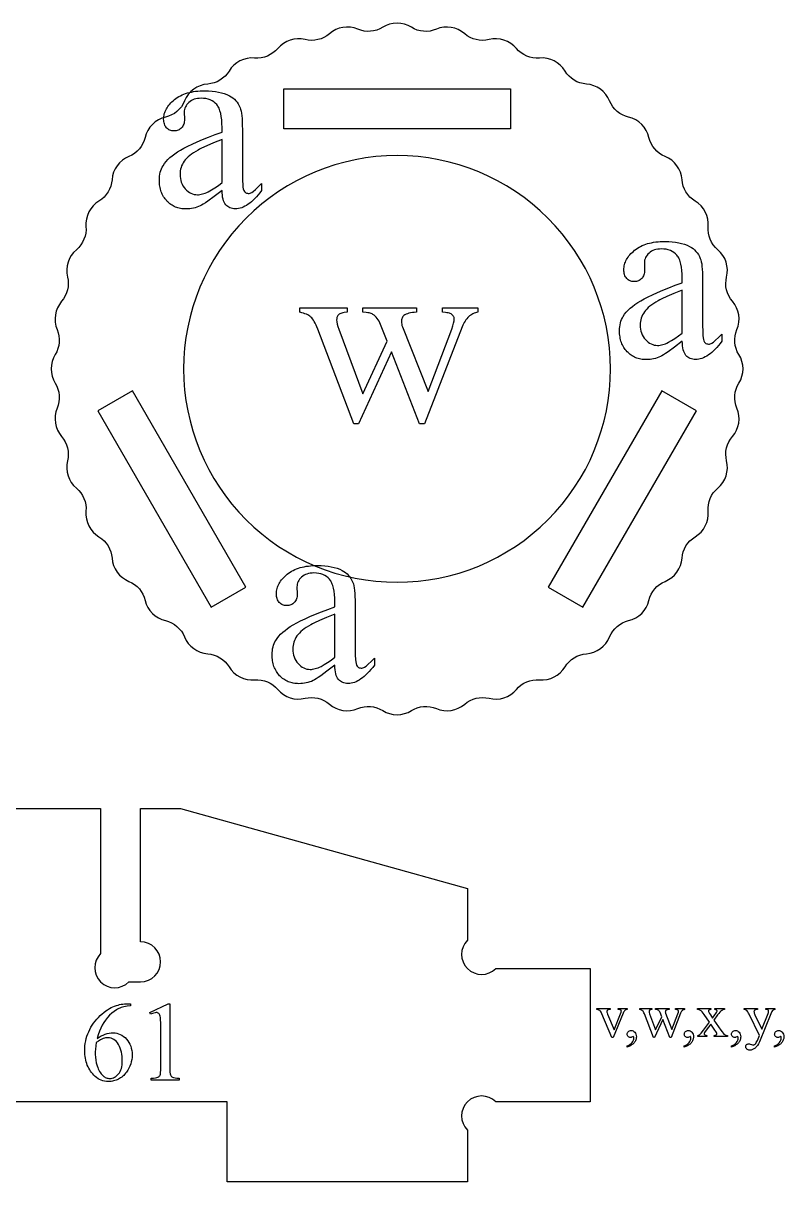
# Model space of a CAD drawing. Extents: x 5 to 599, y -219 to 392.
# Drawn here: x 216.5 to 276.8, y 102.6 to 194.6 of the extents above; entities that cross this region are included whole.
import ezdxf

# ---------------------------------------------------------------- set-up
doc = ezdxf.new("R2010")
doc.units = 0
doc.header["$MEASUREMENT"] = 0
for name, color, linetype in [('EXT', 1, 'CONTINUOUS'), ('INT', 5, 'CONTINUOUS'), ('TEXT', 18, 'CONTINUOUS')]:
    doc.layers.add(name, color=color, linetype=linetype)

msp = doc.modelspace()

# ---------------------------------------------------------------- linework, layer by layer
at = {"layer": 'EXT'}
msp.add_lwpolyline([(219.184, 164.032, 0.286149), (219.54, 161.781, -0.244114), (220.004, 159.851, 0.286149), (220.708, 157.684, -0.244114), (221.467, 155.851, 0.286149), (222.502, 153.821, -0.244114), (223.539, 152.129, 0.286149), (224.878, 150.285, -0.244114), (226.167, 148.776, 0.286149), (227.778, 147.165, -0.244114), (229.287, 145.876, 0.286149), (231.13, 144.537, -0.244114), (232.823, 143.5, 0.286149), (234.853, 142.466, -0.244114), (236.686, 141.706, 0.286149), (238.853, 141.002, -0.244114), (240.783, 140.539, 0.286149), (243.033, 140.182, -0.244114), (245.012, 140.026, 0.286149), (247.29, 140.026, -0.244114), (249.269, 140.182, 0.286149), (251.519, 140.539, -0.244114), (253.449, 141.002, 0.286149), (255.616, 141.706, -0.244114), (257.45, 142.466, 0.286149), (259.48, 143.5, -0.244114), (261.172, 144.537, 0.286149), (263.015, 145.876, -0.244114), (264.524, 147.165, 0.286149), (266.136, 148.776, -0.244114), (267.424, 150.285, 0.286149), (268.764, 152.129, -0.244114), (269.801, 153.821, 0.286149), (270.835, 155.851, -0.244114), (271.595, 157.684, 0.286149), (272.299, 159.851, -0.244114), (272.762, 161.781, 0.286149), (273.118, 164.032, -0.244114), (273.274, 166.01, 0.286149), (273.274, 168.289, -0.244114), (273.118, 170.267, 0.286149), (272.762, 172.518, -0.244114), (272.299, 174.447, 0.286149), (271.595, 176.614, -0.244114), (270.835, 178.448, 0.286149), (269.801, 180.478, -0.244114), (268.764, 182.17, 0.286149), (267.424, 184.013, -0.244114), (266.136, 185.523, 0.286149), (264.524, 187.134, -0.244114), (263.015, 188.423, 0.286149), (261.172, 189.762, -0.244114), (259.48, 190.799, 0.286149), (257.45, 191.833, -0.244114), (255.616, 192.593, 0.286149), (253.449, 193.297, -0.244114), (251.519, 193.76, 0.286149), (249.269, 194.117, -0.244114), (247.29, 194.272, 0.286149), (245.012, 194.272, -0.244114), (243.033, 194.117, 0.286149), (240.783, 193.76, -0.244114), (238.853, 193.297, 0.286149), (236.686, 192.593, -0.244114), (234.853, 191.833, 0.286149), (232.823, 190.799, -0.244114), (231.13, 189.762, 0.286149), (229.287, 188.423, -0.244114), (227.778, 187.134, 0.286149), (226.167, 185.523, -0.244114), (224.878, 184.013, 0.286149), (223.539, 182.17, -0.244114), (222.502, 180.478, 0.286149), (221.467, 178.448, -0.244114), (220.708, 176.614, 0.286149), (220.004, 174.447, -0.244114), (219.54, 172.518, 0.286149), (219.184, 170.267, -0.244114), (219.028, 168.289, 0.286149), (219.028, 166.01, -0.244114)], format="xyb", close=True, dxfattribs=at)
msp.add_lwpolyline([(213.104, 132.25), (222.63, 132.25), (222.63, 120.736, 1), (224.875, 118.491), (225.805, 118.491, 1), (225.805, 121.666), (225.805, 132.25), (228.98, 132.25), (251.736, 125.899), (251.736, 121.794, 1), (253.981, 119.549), (261.473, 119.549), (261.473, 108.965), (253.981, 108.965, 1), (251.736, 106.72), (251.736, 102.615), (232.685, 102.615), (232.685, 108.965), (203.05, 108.965)], format="xyb", dxfattribs=at)
at = {"layer": 'INT'}
for points in [[(237.155, 186.201), (237.155, 189.376), (255.148, 189.376), (255.148, 186.201)], [(231.401, 148.245), (234.151, 149.833), (225.154, 165.415), (222.404, 163.827)], [(260.902, 148.245), (269.898, 163.827), (267.148, 165.415), (258.152, 149.833)]]:
    msp.add_lwpolyline(points, close=True, dxfattribs=at)
msp.add_lwpolyline([(246.151, 184.084, 0.414214), (229.217, 167.149, 0.414214), (246.151, 150.215, 0.414214), (263.086, 167.149, 0.414214)], format="xyb", close=True, dxfattribs=at)
at = {"layer": 'TEXT'}
for points in [[(232.267, 181.319), (231.643, 180.843), (231.148, 180.48), (230.948, 180.34), (230.78, 180.229), (230.644, 180.145), (230.54, 180.09), (230.407, 180.032), (230.273, 179.983), (230.135, 179.941), (229.996, 179.907), (229.855, 179.88), (229.712, 179.861), (229.566, 179.85), (229.418, 179.846), (229.304, 179.848), (229.192, 179.856), (229.082, 179.868), (228.975, 179.885), (228.871, 179.908), (228.769, 179.935), (228.67, 179.967), (228.573, 180.004), (228.479, 180.046), (228.387, 180.093), (228.298, 180.145), (228.212, 180.202), (228.128, 180.264), (228.046, 180.331), (227.968, 180.403), (227.891, 180.48), (227.819, 180.561), (227.751, 180.645), (227.687, 180.732), (227.629, 180.822), (227.575, 180.915), (227.526, 181.012), (227.481, 181.111), (227.441, 181.214), (227.406, 181.32), (227.376, 181.429), (227.35, 181.541), (227.329, 181.656), (227.312, 181.775), (227.301, 181.896), (227.291, 182.148), (227.296, 182.309), (227.31, 182.464), (227.332, 182.614), (227.364, 182.758), (227.406, 182.897), (227.456, 183.03), (227.515, 183.158), (227.584, 183.28), (227.693, 183.445), (227.821, 183.607), (227.967, 183.767), (228.132, 183.924), (228.315, 184.079), (228.516, 184.231), (228.736, 184.381), (228.974, 184.529), (229.242, 184.679), (229.551, 184.837), (229.902, 185.004), (230.293, 185.178), (230.725, 185.36), (231.198, 185.55), (231.712, 185.748), (232.267, 185.953), (232.267, 186.305), (232.26, 186.626), (232.241, 186.92), (232.207, 187.189), (232.161, 187.431), (232.101, 187.648), (232.067, 187.746), (232.028, 187.838), (231.987, 187.923), (231.942, 188.001), (231.894, 188.073), (231.843, 188.139), (231.731, 188.255), (231.606, 188.357), (231.47, 188.442), (231.322, 188.512), (231.162, 188.566), (230.989, 188.605), (230.805, 188.629), (230.609, 188.636), (230.459, 188.631), (230.317, 188.616), (230.183, 188.59), (230.057, 188.554), (229.939, 188.507), (229.829, 188.45), (229.727, 188.382), (229.633, 188.305), (229.546, 188.22), (229.471, 188.133), (229.407, 188.042), (229.355, 187.949), (229.314, 187.852), (229.285, 187.752), (229.268, 187.649), (229.262, 187.544), (229.282, 186.978), (229.278, 186.869), (229.267, 186.766), (229.249, 186.67), (229.224, 186.58), (229.192, 186.497), (229.153, 186.42), (229.106, 186.349), (229.052, 186.285), (228.993, 186.228), (228.929, 186.178), (228.86, 186.136), (228.788, 186.102), (228.71, 186.075), (228.629, 186.056), (228.543, 186.045), (228.452, 186.041), (228.364, 186.045), (228.28, 186.057), (228.2, 186.077), (228.124, 186.105), (228.052, 186.14), (227.985, 186.184), (227.921, 186.235), (227.862, 186.295), (227.808, 186.361), (227.762, 186.433), (227.722, 186.511), (227.69, 186.595), (227.665, 186.684), (227.647, 186.78), (227.636, 186.881), (227.633, 186.988), (227.636, 187.092), (227.646, 187.195), (227.663, 187.297), (227.686, 187.399), (227.717, 187.499), (227.753, 187.598), (227.797, 187.696), (227.847, 187.792), (227.904, 187.888), (227.968, 187.983), (228.039, 188.077), (228.116, 188.169), (228.2, 188.261), (228.29, 188.351), (228.387, 188.441), (228.491, 188.529), (228.601, 188.614), (228.717, 188.694), (228.838, 188.768), (228.964, 188.836), (229.096, 188.9), (229.233, 188.957), (229.375, 189.009), (229.523, 189.056), (229.676, 189.097), (229.835, 189.133), (229.999, 189.163), (230.169, 189.188), (230.344, 189.207), (230.524, 189.221), (230.71, 189.229), (230.901, 189.232), (231.192, 189.225), (231.47, 189.207), (231.734, 189.175), (231.984, 189.132), (232.221, 189.075), (232.445, 189.007), (232.656, 188.925), (232.853, 188.832), (232.992, 188.751), (233.121, 188.659), (233.242, 188.557), (233.353, 188.444), (233.454, 188.32), (233.546, 188.186), (233.628, 188.041), (233.701, 187.885), (233.743, 187.767), (233.778, 187.621), (233.808, 187.447), (233.833, 187.246), (233.852, 187.018), (233.866, 186.762), (233.874, 186.479), (233.877, 186.168), (233.877, 183.134), (233.88, 182.557), (233.889, 182.103), (233.904, 181.774), (233.926, 181.568), (233.954, 181.436), (233.99, 181.327), (234.035, 181.243), (234.06, 181.21), (234.087, 181.182), (234.145, 181.14), (234.207, 181.109), (234.274, 181.091), (234.345, 181.085), (234.421, 181.089), (234.492, 181.102), (234.558, 181.123), (234.618, 181.153), (234.745, 181.245), (234.918, 181.395), (235.14, 181.601), (235.409, 181.865), (235.409, 181.319), (235.273, 181.142), (235.137, 180.976), (235.002, 180.822), (234.868, 180.679), (234.735, 180.547), (234.603, 180.427), (234.471, 180.319), (234.34, 180.221), (234.21, 180.136), (234.081, 180.061), (233.952, 179.998), (233.825, 179.947), (233.697, 179.907), (233.571, 179.878), (233.446, 179.861), (233.321, 179.855), (233.204, 179.861), (233.094, 179.876), (232.99, 179.902), (232.892, 179.938), (232.799, 179.985), (232.713, 180.042), (232.634, 180.109), (232.56, 180.187), (232.493, 180.277), (232.435, 180.382), (232.386, 180.502), (232.345, 180.636), (232.313, 180.785), (232.289, 180.948), (232.274, 181.126)], [(232.267, 181.953), (232.267, 185.358), (231.596, 185.087), (231.055, 184.858), (230.644, 184.672), (230.488, 184.595), (230.365, 184.529), (230.179, 184.421), (230.007, 184.312), (229.848, 184.201), (229.704, 184.09), (229.573, 183.977), (229.455, 183.863), (229.352, 183.748), (229.262, 183.631), (229.184, 183.513), (229.117, 183.392), (229.06, 183.268), (229.013, 183.141), (228.977, 183.012), (228.951, 182.879), (228.936, 182.744), (228.93, 182.607), (228.937, 182.435), (228.957, 182.271), (228.989, 182.114), (229.035, 181.964), (229.094, 181.822), (229.166, 181.688), (229.252, 181.561), (229.35, 181.441), (229.457, 181.332), (229.568, 181.238), (229.682, 181.159), (229.801, 181.093), (229.924, 181.043), (230.051, 181.006), (230.181, 180.985), (230.316, 180.977), (230.41, 180.981), (230.508, 180.993), (230.61, 181.012), (230.716, 181.038), (230.825, 181.073), (230.938, 181.115), (231.054, 181.164), (231.174, 181.221), (231.426, 181.359), (231.691, 181.526), (231.972, 181.724)], [(268.779, 169.358), (268.155, 168.883), (267.659, 168.519), (267.46, 168.379), (267.292, 168.268), (267.156, 168.184), (267.052, 168.129), (266.919, 168.072), (266.784, 168.022), (266.647, 167.98), (266.508, 167.946), (266.367, 167.919), (266.223, 167.9), (266.078, 167.889), (265.93, 167.885), (265.816, 167.887), (265.703, 167.895), (265.594, 167.907), (265.487, 167.925), (265.383, 167.947), (265.281, 167.974), (265.182, 168.006), (265.085, 168.043), (264.991, 168.086), (264.899, 168.133), (264.81, 168.185), (264.724, 168.242), (264.64, 168.304), (264.558, 168.37), (264.479, 168.442), (264.403, 168.519), (264.331, 168.6), (264.263, 168.684), (264.199, 168.771), (264.141, 168.861), (264.087, 168.955), (264.038, 169.051), (263.993, 169.151), (263.953, 169.253), (263.918, 169.359), (263.888, 169.468), (263.862, 169.58), (263.841, 169.695), (263.824, 169.814), (263.813, 169.935), (263.803, 170.187), (263.808, 170.348), (263.821, 170.503), (263.844, 170.653), (263.876, 170.797), (263.917, 170.936), (263.968, 171.069), (264.027, 171.197), (264.096, 171.319), (264.205, 171.484), (264.333, 171.646), (264.479, 171.806), (264.643, 171.963), (264.826, 172.118), (265.028, 172.271), (265.248, 172.421), (265.486, 172.568), (265.754, 172.718), (266.063, 172.877), (266.413, 173.043), (266.805, 173.217), (267.237, 173.399), (267.71, 173.589), (268.224, 173.787), (268.779, 173.993), (268.779, 174.344), (268.772, 174.665), (268.753, 174.96), (268.719, 175.228), (268.673, 175.471), (268.613, 175.687), (268.578, 175.785), (268.54, 175.877), (268.499, 175.962), (268.454, 176.041), (268.406, 176.113), (268.355, 176.178), (268.243, 176.295), (268.118, 176.396), (267.982, 176.481), (267.834, 176.551), (267.674, 176.606), (267.501, 176.645), (267.317, 176.668), (267.12, 176.676), (266.971, 176.67), (266.829, 176.655), (266.695, 176.629), (266.569, 176.593), (266.451, 176.546), (266.341, 176.489), (266.239, 176.422), (266.145, 176.344), (266.058, 176.259), (265.983, 176.172), (265.919, 176.081), (265.867, 175.988), (265.826, 175.891), (265.797, 175.791), (265.78, 175.689), (265.774, 175.583), (265.794, 175.017), (265.79, 174.908), (265.779, 174.805), (265.761, 174.709), (265.736, 174.619), (265.704, 174.536), (265.665, 174.459), (265.618, 174.388), (265.564, 174.324), (265.505, 174.267), (265.441, 174.218), (265.372, 174.176), (265.3, 174.141), (265.222, 174.115), (265.141, 174.096), (265.055, 174.084), (264.964, 174.08), (264.876, 174.084), (264.792, 174.096), (264.712, 174.116), (264.636, 174.144), (264.564, 174.179), (264.497, 174.223), (264.433, 174.275), (264.374, 174.334), (264.32, 174.4), (264.274, 174.472), (264.234, 174.55), (264.202, 174.634), (264.177, 174.724), (264.159, 174.819), (264.148, 174.92), (264.145, 175.027), (264.148, 175.131), (264.158, 175.234), (264.175, 175.337), (264.198, 175.438), (264.228, 175.538), (264.265, 175.637), (264.309, 175.735), (264.359, 175.832), (264.416, 175.927), (264.48, 176.022), (264.55, 176.116), (264.628, 176.209), (264.711, 176.3), (264.802, 176.391), (264.899, 176.48), (265.003, 176.568), (265.113, 176.653), (265.229, 176.733), (265.35, 176.807), (265.476, 176.876), (265.607, 176.939), (265.745, 176.996), (265.887, 177.049), (266.035, 177.095), (266.188, 177.136), (266.347, 177.172), (266.511, 177.202), (266.681, 177.227), (266.856, 177.246), (267.036, 177.26), (267.222, 177.268), (267.413, 177.271), (267.704, 177.265), (267.981, 177.246), (268.245, 177.215), (268.496, 177.171), (268.733, 177.115), (268.957, 177.046), (269.167, 176.965), (269.364, 176.871), (269.504, 176.79), (269.633, 176.698), (269.754, 176.596), (269.864, 176.483), (269.966, 176.359), (270.058, 176.225), (270.14, 176.08), (270.213, 175.924), (270.254, 175.806), (270.29, 175.66), (270.32, 175.486), (270.345, 175.285), (270.364, 175.057), (270.378, 174.801), (270.386, 174.518), (270.389, 174.207), (270.389, 171.173), (270.392, 170.596), (270.401, 170.142), (270.416, 169.813), (270.438, 169.607), (270.466, 169.475), (270.502, 169.367), (270.547, 169.282), (270.572, 169.249), (270.599, 169.222), (270.657, 169.179), (270.719, 169.148), (270.786, 169.13), (270.857, 169.124), (270.933, 169.128), (271.004, 169.141), (271.069, 169.162), (271.13, 169.192), (271.257, 169.284), (271.43, 169.434), (271.652, 169.64), (271.921, 169.905), (271.921, 169.358), (271.784, 169.181), (271.649, 169.015), (271.514, 168.861), (271.38, 168.718), (271.247, 168.586), (271.115, 168.466), (270.983, 168.358), (270.852, 168.261), (270.722, 168.175), (270.593, 168.1), (270.464, 168.038), (270.336, 167.986), (270.209, 167.946), (270.083, 167.918), (269.958, 167.9), (269.833, 167.895), (269.716, 167.9), (269.606, 167.915), (269.502, 167.941), (269.403, 167.978), (269.311, 168.024), (269.225, 168.081), (269.146, 168.149), (269.072, 168.226), (269.005, 168.317), (268.947, 168.422), (268.898, 168.541), (268.857, 168.675), (268.825, 168.824), (268.801, 168.987), (268.786, 169.165)], [(268.779, 169.992), (268.779, 173.397), (268.108, 173.126), (267.567, 172.897), (267.156, 172.711), (267, 172.634), (266.876, 172.568), (266.691, 172.46), (266.519, 172.351), (266.36, 172.241), (266.215, 172.129), (266.085, 172.016), (265.967, 171.902), (265.864, 171.787), (265.774, 171.67), (265.696, 171.552), (265.629, 171.431), (265.572, 171.307), (265.525, 171.18), (265.489, 171.051), (265.463, 170.919), (265.447, 170.784), (265.442, 170.646), (265.449, 170.474), (265.468, 170.31), (265.501, 170.153), (265.547, 170.003), (265.606, 169.861), (265.678, 169.727), (265.763, 169.6), (265.862, 169.48), (265.969, 169.371), (266.08, 169.277), (266.194, 169.198), (266.313, 169.133), (266.436, 169.082), (266.562, 169.046), (266.693, 169.024), (266.828, 169.017), (266.922, 169.02), (267.02, 169.032), (267.122, 169.051), (267.228, 169.078), (267.337, 169.112), (267.45, 169.154), (267.566, 169.203), (267.686, 169.261), (267.938, 169.398), (268.203, 169.565), (268.484, 169.764)], [(238.45, 172.007), (242.197, 172.007), (242.197, 171.646), (241.96, 171.619), (241.859, 171.601), (241.769, 171.58), (241.689, 171.555), (241.621, 171.527), (241.564, 171.495), (241.519, 171.46), (241.481, 171.422), (241.448, 171.379), (241.42, 171.333), (241.398, 171.282), (241.38, 171.228), (241.368, 171.169), (241.36, 171.107), (241.358, 171.041), (241.368, 170.882), (241.399, 170.707), (241.451, 170.516), (241.523, 170.309), (243.436, 165.167), (245.358, 169.353), (244.85, 170.67), (244.79, 170.811), (244.724, 170.94), (244.654, 171.058), (244.58, 171.165), (244.501, 171.261), (244.417, 171.345), (244.329, 171.418), (244.236, 171.48), (244.176, 171.512), (244.105, 171.541), (244.023, 171.567), (243.928, 171.59), (243.823, 171.609), (243.705, 171.624), (243.436, 171.646), (243.436, 172.007), (247.69, 172.007), (247.69, 171.646), (247.52, 171.635), (247.364, 171.619), (247.22, 171.596), (247.09, 171.568), (246.972, 171.533), (246.866, 171.492), (246.774, 171.445), (246.694, 171.392), (246.649, 171.35), (246.609, 171.302), (246.576, 171.249), (246.548, 171.19), (246.527, 171.124), (246.512, 171.054), (246.502, 170.977), (246.499, 170.894), (246.504, 170.796), (246.519, 170.697), (246.543, 170.596), (246.577, 170.494), (248.607, 165.362), (250.49, 170.309), (250.575, 170.559), (250.636, 170.782), (250.673, 170.979), (250.682, 171.067), (250.685, 171.148), (250.682, 171.194), (250.673, 171.238), (250.658, 171.282), (250.637, 171.324), (250.611, 171.365), (250.578, 171.404), (250.495, 171.48), (250.441, 171.514), (250.377, 171.545), (250.301, 171.572), (250.213, 171.594), (250.114, 171.613), (250.003, 171.628), (249.748, 171.646), (249.748, 172.007), (252.568, 172.007), (252.568, 171.646), (252.464, 171.626), (252.363, 171.6), (252.265, 171.567), (252.172, 171.526), (252.081, 171.479), (251.994, 171.424), (251.911, 171.363), (251.831, 171.294), (251.755, 171.219), (251.682, 171.137), (251.613, 171.047), (251.547, 170.951), (251.485, 170.847), (251.426, 170.736), (251.371, 170.619), (251.319, 170.494), (248.334, 162.796), (247.934, 162.796), (245.699, 168.504), (243.094, 162.796), (242.733, 162.796), (239.865, 170.309), (239.794, 170.48), (239.724, 170.636), (239.654, 170.778), (239.584, 170.905), (239.515, 171.018), (239.446, 171.117), (239.377, 171.201), (239.309, 171.27), (239.235, 171.33), (239.153, 171.387), (239.06, 171.439), (238.957, 171.488), (238.845, 171.533), (238.723, 171.575), (238.592, 171.612), (238.45, 171.646)], [(241.213, 143.635), (240.589, 143.159), (240.094, 142.796), (239.894, 142.656), (239.726, 142.545), (239.59, 142.461), (239.486, 142.405), (239.353, 142.348), (239.219, 142.299), (239.082, 142.257), (238.942, 142.223), (238.801, 142.196), (238.658, 142.177), (238.512, 142.165), (238.364, 142.162), (238.25, 142.164), (238.138, 142.171), (238.028, 142.184), (237.921, 142.201), (237.817, 142.223), (237.715, 142.251), (237.616, 142.283), (237.519, 142.32), (237.425, 142.362), (237.333, 142.409), (237.244, 142.461), (237.158, 142.518), (237.074, 142.58), (236.992, 142.647), (236.914, 142.719), (236.837, 142.796), (236.765, 142.877), (236.697, 142.961), (236.633, 143.048), (236.575, 143.138), (236.521, 143.231), (236.472, 143.328), (236.427, 143.427), (236.387, 143.53), (236.352, 143.636), (236.322, 143.745), (236.296, 143.857), (236.275, 143.972), (236.258, 144.09), (236.247, 144.212), (236.237, 144.464), (236.242, 144.625), (236.256, 144.78), (236.278, 144.93), (236.31, 145.074), (236.352, 145.213), (236.402, 145.346), (236.461, 145.474), (236.53, 145.596), (236.639, 145.761), (236.767, 145.923), (236.913, 146.083), (237.078, 146.24), (237.261, 146.395), (237.462, 146.547), (237.682, 146.697), (237.92, 146.845), (238.188, 146.995), (238.497, 147.153), (238.848, 147.319), (239.239, 147.494), (239.671, 147.676), (240.144, 147.866), (240.658, 148.063), (241.213, 148.269), (241.213, 148.62), (241.207, 148.942), (241.187, 149.236), (241.154, 149.505), (241.107, 149.747), (241.047, 149.964), (241.013, 150.062), (240.974, 150.153), (240.933, 150.239), (240.888, 150.317), (240.84, 150.389), (240.789, 150.455), (240.677, 150.571), (240.552, 150.672), (240.416, 150.758), (240.268, 150.828), (240.108, 150.882), (239.935, 150.921), (239.751, 150.945), (239.555, 150.952), (239.405, 150.947), (239.263, 150.932), (239.129, 150.906), (239.003, 150.869), (238.885, 150.823), (238.775, 150.766), (238.673, 150.698), (238.579, 150.621), (238.492, 150.536), (238.417, 150.449), (238.353, 150.358), (238.301, 150.264), (238.26, 150.168), (238.231, 150.068), (238.214, 149.965), (238.208, 149.86), (238.228, 149.294), (238.224, 149.185), (238.213, 149.082), (238.195, 148.986), (238.17, 148.896), (238.138, 148.813), (238.099, 148.736), (238.052, 148.665), (237.998, 148.601), (237.939, 148.544), (237.875, 148.494), (237.807, 148.452), (237.734, 148.418), (237.657, 148.391), (237.575, 148.372), (237.489, 148.361), (237.398, 148.357), (237.31, 148.361), (237.226, 148.373), (237.146, 148.393), (237.07, 148.42), (236.999, 148.456), (236.931, 148.5), (236.867, 148.551), (236.808, 148.611), (236.754, 148.677), (236.708, 148.749), (236.668, 148.827), (236.636, 148.911), (236.611, 149), (236.593, 149.095), (236.582, 149.197), (236.579, 149.303), (236.582, 149.408), (236.592, 149.511), (236.609, 149.613), (236.632, 149.714), (236.663, 149.814), (236.7, 149.914), (236.743, 150.011), (236.793, 150.108), (236.85, 150.204), (236.914, 150.299), (236.985, 150.393), (237.062, 150.485), (237.146, 150.577), (237.236, 150.667), (237.333, 150.757), (237.437, 150.845), (237.547, 150.93), (237.663, 151.01), (237.784, 151.084), (237.91, 151.152), (238.042, 151.215), (238.179, 151.273), (238.321, 151.325), (238.469, 151.372), (238.622, 151.413), (238.781, 151.449), (238.945, 151.479), (239.115, 151.504), (239.29, 151.523), (239.47, 151.536), (239.656, 151.545), (239.847, 151.547), (240.138, 151.541), (240.416, 151.522), (240.68, 151.491), (240.93, 151.447), (241.167, 151.391), (241.391, 151.322), (241.602, 151.241), (241.799, 151.147), (241.938, 151.066), (242.068, 150.975), (242.188, 150.873), (242.299, 150.76), (242.4, 150.636), (242.492, 150.502), (242.574, 150.357), (242.647, 150.201), (242.689, 150.082), (242.724, 149.936), (242.754, 149.763), (242.779, 149.562), (242.798, 149.334), (242.812, 149.078), (242.82, 148.795), (242.823, 148.484), (242.823, 145.45), (242.826, 144.872), (242.835, 144.419), (242.85, 144.089), (242.872, 143.884), (242.9, 143.752), (242.936, 143.643), (242.981, 143.559), (243.006, 143.526), (243.033, 143.498), (243.091, 143.456), (243.154, 143.425), (243.22, 143.407), (243.291, 143.401), (243.367, 143.405), (243.438, 143.418), (243.504, 143.439), (243.565, 143.469), (243.691, 143.561), (243.865, 143.71), (244.086, 143.917), (244.355, 144.181), (244.355, 143.635), (244.219, 143.458), (244.083, 143.292), (243.948, 143.137), (243.815, 142.995), (243.681, 142.863), (243.549, 142.743), (243.417, 142.634), (243.286, 142.537), (243.156, 142.451), (243.027, 142.377), (242.898, 142.314), (242.771, 142.263), (242.644, 142.223), (242.517, 142.194), (242.392, 142.177), (242.267, 142.171), (242.15, 142.176), (242.04, 142.192), (241.936, 142.218), (241.838, 142.254), (241.746, 142.301), (241.66, 142.358), (241.58, 142.425), (241.506, 142.503), (241.439, 142.593), (241.381, 142.698), (241.332, 142.818), (241.291, 142.952), (241.259, 143.101), (241.235, 143.264), (241.22, 143.442)], [(241.213, 144.269), (241.213, 147.674), (240.542, 147.403), (240.001, 147.174), (239.591, 146.988), (239.434, 146.911), (239.311, 146.845), (239.125, 146.737), (238.953, 146.628), (238.794, 146.517), (238.65, 146.406), (238.519, 146.293), (238.401, 146.179), (238.298, 146.064), (238.208, 145.947), (238.13, 145.829), (238.063, 145.707), (238.006, 145.584), (237.959, 145.457), (237.923, 145.327), (237.897, 145.195), (237.882, 145.06), (237.876, 144.923), (237.883, 144.751), (237.903, 144.586), (237.935, 144.429), (237.981, 144.28), (238.04, 144.138), (238.112, 144.003), (238.198, 143.876), (238.296, 143.757), (238.403, 143.648), (238.514, 143.554), (238.628, 143.474), (238.747, 143.409), (238.87, 143.359), (238.997, 143.322), (239.127, 143.301), (239.262, 143.293), (239.356, 143.297), (239.455, 143.309), (239.556, 143.328), (239.662, 143.354), (239.771, 143.389), (239.884, 143.431), (240, 143.48), (240.12, 143.537), (240.372, 143.674), (240.638, 143.842), (240.918, 144.04)], [(225.013, 116.757), (225.013, 116.594), (224.736, 116.558), (224.486, 116.508), (224.372, 116.477), (224.263, 116.443), (224.162, 116.405), (224.067, 116.364), (223.975, 116.317), (223.884, 116.265), (223.702, 116.145), (223.522, 116.001), (223.342, 115.835), (223.171, 115.652), (223.015, 115.459), (222.875, 115.255), (222.749, 115.042), (222.637, 114.813), (222.534, 114.564), (222.44, 114.294), (222.357, 114.004), (222.515, 114.106), (222.673, 114.194), (222.831, 114.269), (222.99, 114.33), (223.149, 114.377), (223.307, 114.411), (223.466, 114.432), (223.625, 114.438), (223.775, 114.431), (223.92, 114.408), (224.06, 114.369), (224.195, 114.315), (224.325, 114.246), (224.449, 114.162), (224.569, 114.062), (224.684, 113.947), (224.788, 113.819), (224.879, 113.683), (224.956, 113.538), (225.019, 113.385), (225.068, 113.222), (225.103, 113.051), (225.124, 112.871), (225.131, 112.682), (225.124, 112.498), (225.103, 112.317), (225.068, 112.141), (225.018, 111.969), (224.955, 111.801), (224.877, 111.637), (224.785, 111.477), (224.679, 111.321), (224.61, 111.231), (224.538, 111.146), (224.463, 111.067), (224.385, 110.995), (224.305, 110.927), (224.221, 110.866), (224.136, 110.811), (224.047, 110.761), (223.956, 110.718), (223.861, 110.68), (223.765, 110.648), (223.665, 110.621), (223.563, 110.601), (223.457, 110.586), (223.35, 110.578), (223.239, 110.575), (223.089, 110.581), (222.945, 110.6), (222.807, 110.632), (222.675, 110.676), (222.548, 110.732), (222.427, 110.802), (222.312, 110.884), (222.203, 110.979), (222.102, 111.079), (222.007, 111.182), (221.919, 111.29), (221.838, 111.401), (221.763, 111.515), (221.695, 111.634), (221.633, 111.755), (221.577, 111.881), (221.528, 112.01), (221.486, 112.143), (221.45, 112.279), (221.421, 112.419), (221.398, 112.563), (221.382, 112.71), (221.372, 112.861), (221.369, 113.016), (221.374, 113.214), (221.389, 113.41), (221.414, 113.604), (221.449, 113.795), (221.494, 113.984), (221.549, 114.17), (221.614, 114.354), (221.689, 114.535), (221.774, 114.712), (221.867, 114.885), (221.968, 115.052), (222.078, 115.214), (222.197, 115.372), (222.324, 115.524), (222.46, 115.671), (222.605, 115.813), (222.753, 115.946), (222.899, 116.069), (223.044, 116.18), (223.187, 116.279), (223.329, 116.367), (223.469, 116.444), (223.607, 116.509), (223.744, 116.563), (223.879, 116.609), (224.011, 116.648), (224.142, 116.681), (224.27, 116.708), (224.395, 116.729), (224.519, 116.744), (224.64, 116.754), (224.758, 116.757)], [(226.532, 116.05), (227.981, 116.757), (228.126, 116.757), (228.126, 111.729), (228.128, 111.503), (228.136, 111.323), (228.149, 111.191), (228.167, 111.106), (228.194, 111.048), (228.232, 110.997), (228.281, 110.954), (228.341, 110.917), (228.424, 110.888), (228.541, 110.866), (228.691, 110.85), (228.876, 110.843), (228.876, 110.68), (226.637, 110.68), (226.637, 110.843), (226.829, 110.85), (226.984, 110.865), (227.102, 110.887), (227.182, 110.915), (227.238, 110.95), (227.286, 110.99), (227.324, 111.035), (227.353, 111.086), (227.374, 111.167), (227.389, 111.301), (227.398, 111.488), (227.401, 111.729), (227.401, 114.943), (227.398, 115.239), (227.39, 115.477), (227.377, 115.656), (227.357, 115.777), (227.339, 115.843), (227.314, 115.899), (227.283, 115.946), (227.245, 115.984), (227.203, 116.013), (227.156, 116.033), (227.105, 116.046), (227.05, 116.05), (226.961, 116.041), (226.856, 116.016), (226.735, 115.973), (226.598, 115.914)], [(262.01, 116.38), (263.061, 116.38), (263.061, 116.29), (262.993, 116.29), (262.948, 116.287), (262.909, 116.278), (262.876, 116.264), (262.848, 116.243), (262.826, 116.218), (262.81, 116.189), (262.801, 116.156), (262.798, 116.119), (262.801, 116.074), (262.811, 116.026), (262.849, 115.917), (263.369, 114.682), (263.891, 115.963), (263.933, 116.083), (263.943, 116.131), (263.947, 116.17), (263.942, 116.201), (263.927, 116.226), (263.897, 116.257), (263.859, 116.276), (263.796, 116.286), (263.691, 116.29), (263.691, 116.38), (264.42, 116.38), (264.42, 116.29), (264.361, 116.283), (264.313, 116.272), (264.274, 116.257), (264.244, 116.239), (264.203, 116.196), (264.163, 116.141), (264.126, 116.074), (264.091, 115.995), (263.298, 114.077), (263.198, 114.077), (262.4, 115.963), (262.348, 116.076), (262.298, 116.152), (262.242, 116.205), (262.173, 116.248), (262.112, 116.27), (262.01, 116.29)], [(265.422, 116.38), (266.359, 116.38), (266.359, 116.29), (266.3, 116.283), (266.252, 116.273), (266.215, 116.26), (266.19, 116.243), (266.172, 116.223), (266.159, 116.199), (266.152, 116.171), (266.149, 116.139), (266.16, 116.055), (266.191, 115.956), (266.669, 114.67), (267.149, 115.717), (267.022, 116.046), (266.991, 116.113), (266.955, 116.17), (266.914, 116.215), (266.869, 116.248), (266.836, 116.264), (266.792, 116.276), (266.669, 116.29), (266.669, 116.38), (267.732, 116.38), (267.732, 116.29), (267.651, 116.283), (267.582, 116.27), (267.526, 116.251), (267.483, 116.226), (267.462, 116.204), (267.447, 116.176), (267.438, 116.142), (267.435, 116.102), (267.44, 116.053), (267.454, 116.002), (267.962, 114.719), (268.432, 115.956), (268.469, 116.074), (268.478, 116.123), (268.481, 116.165), (268.478, 116.188), (268.469, 116.209), (268.454, 116.229), (268.434, 116.248), (268.404, 116.265), (268.363, 116.277), (268.311, 116.285), (268.247, 116.29), (268.247, 116.38), (268.952, 116.38), (268.952, 116.29), (268.901, 116.278), (268.853, 116.26), (268.808, 116.234), (268.768, 116.202), (268.73, 116.162), (268.697, 116.116), (268.666, 116.062), (268.64, 116.002), (267.893, 114.077), (267.793, 114.077), (267.235, 115.504), (266.583, 114.077), (266.493, 114.077), (265.776, 115.956), (265.741, 116.037), (265.706, 116.105), (265.671, 116.158), (265.637, 116.196), (265.598, 116.225), (265.549, 116.25), (265.491, 116.272), (265.422, 116.29)], [(269.988, 116.38), (271.04, 116.38), (271.04, 116.29), (270.994, 116.288), (270.955, 116.281), (270.923, 116.271), (270.9, 116.256), (270.882, 116.237), (270.869, 116.216), (270.862, 116.192), (270.859, 116.165), (270.865, 116.132), (270.881, 116.091), (270.907, 116.042), (270.945, 115.985), (271.025, 115.863), (271.184, 115.609), (271.367, 115.863), (271.443, 115.973), (271.498, 116.06), (271.531, 116.125), (271.542, 116.168), (271.54, 116.192), (271.532, 116.215), (271.519, 116.236), (271.501, 116.254), (271.477, 116.27), (271.447, 116.281), (271.41, 116.288), (271.367, 116.29), (271.367, 116.38), (272.123, 116.38), (272.123, 116.29), (272.065, 116.283), (272.011, 116.27), (271.961, 116.25), (271.915, 116.224), (271.85, 116.17), (271.774, 116.092), (271.687, 115.99), (271.589, 115.863), (271.284, 115.456), (271.84, 114.656), (271.935, 114.523), (272.015, 114.419), (272.081, 114.345), (272.133, 114.301), (272.18, 114.274), (272.233, 114.254), (272.293, 114.24), (272.359, 114.234), (272.359, 114.146), (271.306, 114.146), (271.306, 114.234), (271.357, 114.237), (271.403, 114.246), (271.443, 114.261), (271.476, 114.282), (271.497, 114.301), (271.511, 114.322), (271.52, 114.346), (271.523, 114.373), (271.513, 114.411), (271.484, 114.471), (271.435, 114.553), (271.367, 114.656), (271.04, 115.134), (270.681, 114.656), (270.557, 114.479), (270.526, 114.424), (270.515, 114.392), (270.519, 114.364), (270.529, 114.336), (270.546, 114.31), (270.57, 114.286), (270.601, 114.265), (270.639, 114.249), (270.683, 114.239), (270.735, 114.234), (270.735, 114.146), (270.006, 114.146), (270.006, 114.234), (270.048, 114.242), (270.088, 114.255), (270.125, 114.272), (270.159, 114.295), (270.214, 114.344), (270.284, 114.42), (270.471, 114.656), (270.94, 115.278), (270.515, 115.892), (270.43, 116.012), (270.355, 116.107), (270.291, 116.177), (270.236, 116.223), (270.184, 116.252), (270.125, 116.273), (270.06, 116.286), (269.988, 116.29)], [(273.698, 116.38), (274.74, 116.38), (274.74, 116.29), (274.689, 116.29), (274.637, 116.287), (274.593, 116.278), (274.555, 116.263), (274.524, 116.242), (274.5, 116.217), (274.483, 116.189), (274.473, 116.158), (274.469, 116.124), (274.474, 116.072), (274.489, 116.01), (274.515, 115.94), (274.55, 115.86), (275.094, 114.734), (275.594, 115.968), (275.625, 116.067), (275.633, 116.116), (275.635, 116.165), (275.631, 116.204), (275.618, 116.231), (275.593, 116.255), (275.557, 116.274), (275.5, 116.286), (275.411, 116.29), (275.411, 116.38), (276.138, 116.38), (276.138, 116.29), (276.058, 116.275), (275.999, 116.251), (275.947, 116.209), (275.891, 116.141), (275.86, 116.077), (275.808, 115.953), (274.899, 113.724), (274.828, 113.571), (274.746, 113.439), (274.702, 113.38), (274.655, 113.326), (274.605, 113.277), (274.553, 113.233), (274.448, 113.161), (274.344, 113.109), (274.242, 113.078), (274.192, 113.07), (274.142, 113.068), (274.074, 113.073), (274.011, 113.088), (273.955, 113.114), (273.906, 113.151), (273.865, 113.194), (273.836, 113.24), (273.819, 113.289), (273.813, 113.341), (273.817, 113.39), (273.83, 113.433), (273.851, 113.472), (273.88, 113.505), (273.917, 113.533), (273.96, 113.552), (274.009, 113.564), (274.064, 113.568), (274.108, 113.564), (274.159, 113.554), (274.284, 113.514), (274.363, 113.487), (274.406, 113.477), (274.443, 113.482), (274.482, 113.496), (274.523, 113.52), (274.566, 113.553), (274.609, 113.6), (274.652, 113.664), (274.696, 113.746), (274.74, 113.846), (274.899, 114.234), (274.096, 115.919), (274.048, 116.004), (273.979, 116.107), (273.923, 116.178), (273.879, 116.221), (273.806, 116.258), (273.698, 116.29)], [(264.41, 113.314), (264.41, 113.421), (264.529, 113.468), (264.633, 113.527), (264.723, 113.597), (264.799, 113.679), (264.859, 113.767), (264.903, 113.858), (264.928, 113.952), (264.937, 114.048), (264.932, 114.091), (264.915, 114.126), (264.898, 114.143), (264.881, 114.148), (264.838, 114.136), (264.764, 114.099), (264.719, 114.083), (264.671, 114.077), (264.614, 114.082), (264.564, 114.095), (264.519, 114.117), (264.481, 114.148), (264.45, 114.187), (264.428, 114.232), (264.415, 114.284), (264.41, 114.343), (264.416, 114.401), (264.433, 114.454), (264.462, 114.503), (264.502, 114.548), (264.55, 114.586), (264.603, 114.612), (264.661, 114.628), (264.725, 114.634), (264.803, 114.625), (264.877, 114.599), (264.946, 114.555), (265.011, 114.493), (265.066, 114.417), (265.106, 114.33), (265.129, 114.231), (265.137, 114.121), (265.134, 114.059), (265.126, 113.998), (265.112, 113.938), (265.093, 113.879), (265.069, 113.821), (265.039, 113.764), (265.003, 113.709), (264.963, 113.654), (264.916, 113.602), (264.863, 113.552), (264.803, 113.505), (264.737, 113.461), (264.665, 113.42), (264.586, 113.382)], [(268.942, 113.314), (268.942, 113.421), (269.061, 113.468), (269.165, 113.527), (269.255, 113.597), (269.331, 113.679), (269.391, 113.767), (269.435, 113.858), (269.46, 113.952), (269.469, 114.048), (269.463, 114.091), (269.447, 114.126), (269.43, 114.143), (269.413, 114.148), (269.37, 114.136), (269.296, 114.099), (269.251, 114.083), (269.203, 114.077), (269.146, 114.082), (269.096, 114.095), (269.051, 114.117), (269.013, 114.148), (268.982, 114.187), (268.96, 114.232), (268.947, 114.284), (268.942, 114.343), (268.948, 114.401), (268.965, 114.454), (268.994, 114.503), (269.034, 114.548), (269.082, 114.586), (269.135, 114.612), (269.193, 114.628), (269.257, 114.634), (269.335, 114.625), (269.409, 114.599), (269.478, 114.555), (269.543, 114.493), (269.598, 114.417), (269.638, 114.33), (269.661, 114.231), (269.669, 114.121), (269.666, 114.059), (269.658, 113.998), (269.644, 113.938), (269.625, 113.879), (269.601, 113.821), (269.571, 113.764), (269.535, 113.709), (269.495, 113.654), (269.448, 113.602), (269.395, 113.552), (269.335, 113.505), (269.269, 113.461), (269.197, 113.42), (269.118, 113.382)], [(272.689, 113.314), (272.689, 113.421), (272.807, 113.468), (272.912, 113.527), (273.002, 113.597), (273.078, 113.679), (273.138, 113.767), (273.181, 113.858), (273.207, 113.952), (273.216, 114.048), (273.21, 114.091), (273.194, 114.126), (273.176, 114.143), (273.159, 114.148), (273.117, 114.136), (273.042, 114.099), (272.997, 114.083), (272.95, 114.077), (272.893, 114.082), (272.842, 114.095), (272.798, 114.117), (272.759, 114.148), (272.728, 114.187), (272.706, 114.232), (272.693, 114.284), (272.689, 114.343), (272.694, 114.401), (272.712, 114.454), (272.74, 114.503), (272.78, 114.548), (272.828, 114.586), (272.882, 114.612), (272.94, 114.628), (273.003, 114.634), (273.082, 114.625), (273.155, 114.599), (273.225, 114.555), (273.29, 114.493), (273.345, 114.417), (273.384, 114.33), (273.408, 114.231), (273.416, 114.121), (273.413, 114.059), (273.405, 113.998), (273.391, 113.938), (273.372, 113.879), (273.347, 113.821), (273.317, 113.764), (273.282, 113.709), (273.241, 113.654), (273.194, 113.602), (273.141, 113.552), (273.082, 113.505), (273.016, 113.461), (272.944, 113.42), (272.865, 113.382)], [(276.111, 113.314), (276.111, 113.421), (276.229, 113.468), (276.334, 113.527), (276.424, 113.597), (276.5, 113.679), (276.56, 113.767), (276.603, 113.858), (276.629, 113.952), (276.638, 114.048), (276.632, 114.091), (276.616, 114.126), (276.599, 114.143), (276.582, 114.148), (276.539, 114.136), (276.464, 114.099), (276.419, 114.083), (276.372, 114.077), (276.315, 114.082), (276.264, 114.095), (276.22, 114.117), (276.182, 114.148), (276.151, 114.187), (276.128, 114.232), (276.115, 114.284), (276.111, 114.343), (276.117, 114.401), (276.134, 114.454), (276.162, 114.503), (276.202, 114.548), (276.251, 114.586), (276.304, 114.612), (276.362, 114.628), (276.425, 114.634), (276.504, 114.625), (276.578, 114.599), (276.647, 114.555), (276.712, 114.493), (276.767, 114.417), (276.806, 114.33), (276.83, 114.231), (276.838, 114.121), (276.835, 114.059), (276.827, 113.998), (276.813, 113.938), (276.794, 113.879), (276.77, 113.821), (276.74, 113.764), (276.704, 113.709), (276.663, 113.654), (276.616, 113.602), (276.563, 113.552), (276.504, 113.505), (276.438, 113.461), (276.366, 113.42), (276.287, 113.382)], [(222.282, 113.683), (222.247, 113.401), (222.223, 113.148), (222.208, 112.923), (222.203, 112.726), (222.213, 112.511), (222.242, 112.286), (222.291, 112.053), (222.359, 111.811), (222.4, 111.69), (222.446, 111.576), (222.497, 111.469), (222.552, 111.368), (222.613, 111.273), (222.678, 111.185), (222.747, 111.103), (222.822, 111.027), (222.879, 110.979), (222.94, 110.937), (223.003, 110.901), (223.07, 110.872), (223.14, 110.85), (223.212, 110.833), (223.288, 110.824), (223.366, 110.821), (223.461, 110.826), (223.552, 110.843), (223.641, 110.871), (223.728, 110.911), (223.812, 110.961), (223.894, 111.023), (223.973, 111.096), (224.049, 111.181), (224.12, 111.275), (224.181, 111.38), (224.232, 111.494), (224.275, 111.617), (224.308, 111.751), (224.331, 111.894), (224.345, 112.046), (224.35, 112.208), (224.345, 112.393), (224.331, 112.571), (224.308, 112.743), (224.275, 112.908), (224.233, 113.068), (224.182, 113.221), (224.121, 113.367), (224.051, 113.508), (223.973, 113.636), (223.886, 113.748), (223.792, 113.842), (223.69, 113.919), (223.58, 113.979), (223.463, 114.022), (223.337, 114.048), (223.204, 114.056), (223.119, 114.052), (223.031, 114.039), (222.94, 114.017), (222.846, 113.986), (222.739, 113.941), (222.61, 113.875), (222.457, 113.789)]]:
    msp.add_lwpolyline(points, close=True, dxfattribs=at)

doc.saveas('drawing.dxf')
